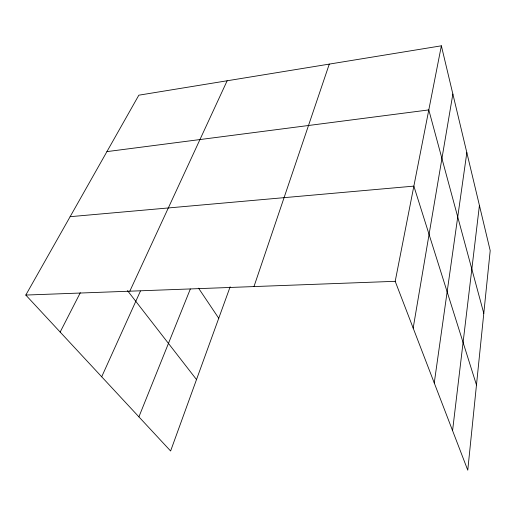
<?xml version="1.0" encoding="UTF-8"?>
<svg xmlns="http://www.w3.org/2000/svg" width="516" height="516" viewBox="0 0 516 516"><rect width="100%" height="100%" fill="white"/><g stroke="black" fill="none" stroke-linecap="round" stroke-linejoin="round"><path stroke-width="0.77" d="M452.571 430.641L479.422 205.413M434.253 382.962L466.832 152.613M413.174 328.099L452.861 94.028M441.367 45.808L490.2 250.615L467.767 470.192L395.198 281.317L441.367 45.808L138.836 95.189L25.8 295.062L170.609 450.99L230.155 286.793M253.975 286.574L329.285 64.107M138.914 416.851L190.327 289.025M101.697 376.783L140.429 291.063M129.819 291.192L227.143 80.78M60.166 332.065L80.303 292.72M106.928 151.614L428.796 109.914L483.795 313.341M70.124 216.688L413.858 186.121L476.474 384.955M25.8 295.062L395.198 281.317M127.504 290.637L196.512 379.57M198.557 288.18L218.745 318.269"/></g></svg>
